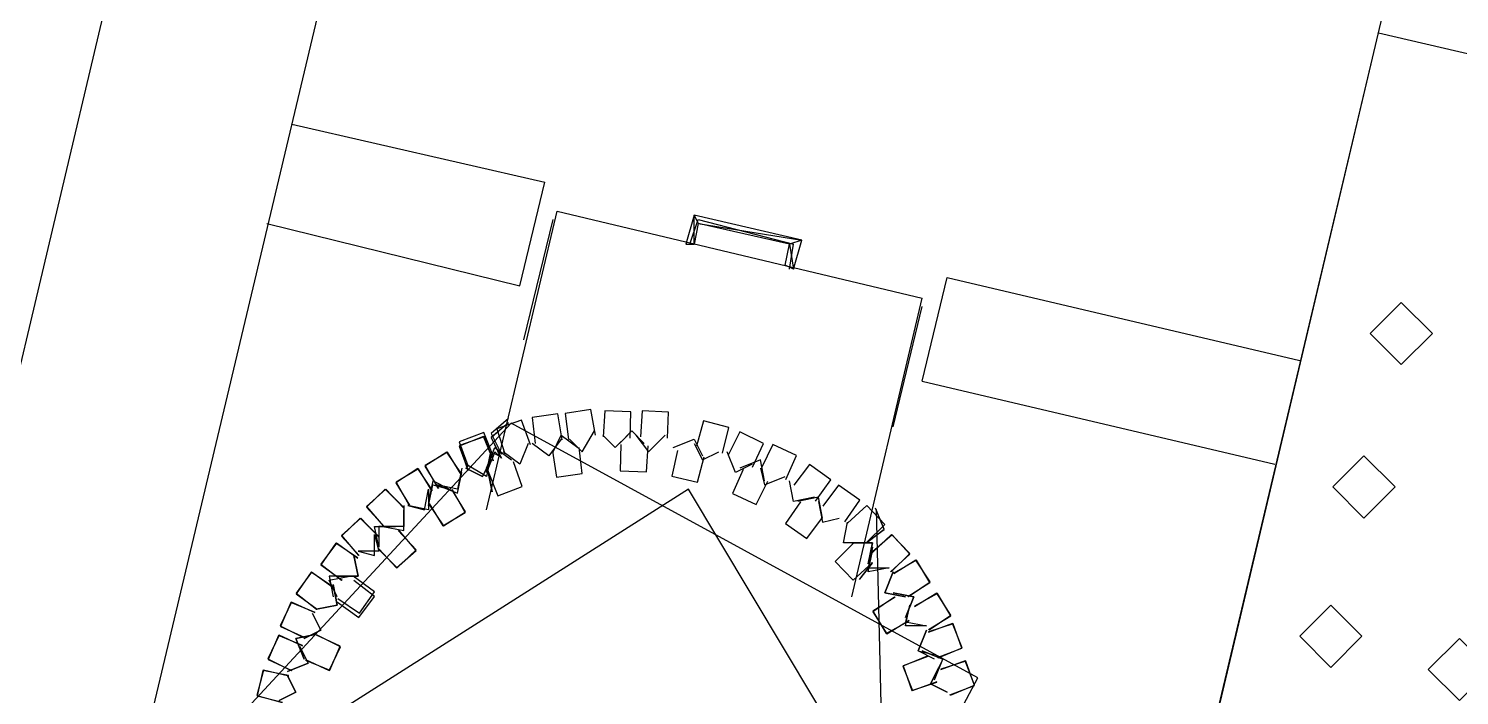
# Model space of a CAD drawing. Header units: feet. Extents: x -84 to 198, y -22 to 181.
# Drawn here: x 49.514 to 54.113, y 121.941 to 124.084 of the extents above; entities that cross this region are included whole.
import ezdxf

# ---------------------------------------------------------------- set-up
doc = ezdxf.new("R2010")
doc.units = ezdxf.units.FT
doc.layers.add('A-LINEA', color=7, linetype='CONTINUOUS')
doc.layers.add('A-LINEA-FINA', color=9, linetype='CONTINUOUS')

msp = doc.modelspace()

# ---------------------------------------------------------------- linework, layer by layer
at = {"layer": 'A-LINEA'}
for p, q in [((48.1733, 117.4444), (50.4, 126.8578)), ((48.1733, 117.4444), (50.4, 126.8578)), ((51.0533, 126.6978), (48.9733, 117.9378)), ((51.0533, 126.6978), (48.9733, 117.9378)), ((52.2267, 117.1778), (54.2933, 125.9378)), ((52.2267, 117.1778), (54.2933, 125.9378)), ((50.36, 123.7778), (51.1733, 123.5911)), ((50.36, 123.7778), (51.1733, 123.5911)), ((51.0933, 123.2578), (51.1733, 123.5911)), ((51.0933, 123.2578), (51.1733, 123.5911)), ((50.9867, 122.5378), (51.2133, 123.4978)), ((50.9867, 122.5378), (51.2133, 123.4978)), ((51.2133, 123.4978), (52.3867, 123.2178)), ((51.2133, 123.4978), (52.3867, 123.2178)), ((50.28, 123.4578), (51.0933, 123.2578)), ((50.28, 123.4578), (51.0933, 123.2578)), ((51.1067, 123.0844), (51.2, 123.4711)), ((51.1067, 123.0844), (51.2, 123.4711)), ((51.64, 123.3911), (51.6667, 123.4711)), ((51.64, 123.3911), (51.6667, 123.4711)), ((51.64, 123.3911), (51.6667, 123.4711)), ((51.64, 123.3911), (51.6667, 123.4711)), ((51.6667, 123.4711), (51.9733, 123.3911)), ((51.6667, 123.4711), (51.9733, 123.3911)), ((51.6667, 123.4711), (51.9733, 123.3911)), ((51.6667, 123.4711), (51.9733, 123.3911)), ((51.96, 123.3111), (51.9733, 123.3911)), ((51.96, 123.3111), (51.9733, 123.3911)), ((51.96, 123.3111), (51.9733, 123.3911)), ((51.96, 123.3111), (51.9733, 123.3911)), ((52.16, 122.2578), (52.3867, 123.2178)), ((52.16, 122.2578), (52.3867, 123.2178)), ((52.2933, 122.8044), (52.3867, 123.1911)), ((52.2933, 122.8044), (52.3867, 123.1911)), ((52.3867, 122.9511), (53.52, 122.6844)), ((52.3867, 122.9511), (53.52, 122.6844)), ((52.3867, 122.9511), (53.52, 122.6844)), ((52.3867, 122.9511), (53.52, 122.6844)), ((51.12, 122.7511), (51.0933, 122.6844)), ((51.12, 122.7511), (51.0933, 122.6844)), ((51.0933, 122.6844), (51.04, 122.7244)), ((51.0933, 122.6844), (51.04, 122.7244)), ((50.9067, 122.6711), (50.8933, 122.6044)), ((50.9067, 122.6711), (50.8933, 122.6044)), ((50.9067, 122.6711), (50.8933, 122.6044)), ((50.9067, 122.6711), (50.8933, 122.6044)), ((50.991, 122.6601), (51.0038, 122.5958)), ((50.991, 122.6601), (51.0038, 122.5958)), ((50.9911, 122.6605), (51.0035, 122.5961)), ((50.9911, 122.6605), (51.0035, 122.5961)), ((50.9918, 122.6621), (51.0046, 122.595)), ((50.9918, 122.6621), (51.0046, 122.595)), ((50.8133, 122.6311), (50.8, 122.5644)), ((50.8133, 122.6311), (50.8, 122.5644)), ((50.8667, 122.6044), (50.8133, 122.6311)), ((50.8667, 122.6044), (50.8133, 122.6311)), ((50.64, 122.4844), (50.64, 122.4178)), ((50.6933, 122.4844), (50.64, 122.4844)), ((50.64, 122.4844), (50.64, 122.4178)), ((50.6933, 122.4844), (50.64, 122.4844)), ((50.6267, 122.3911), (50.6267, 122.4578)), ((50.6267, 122.3911), (50.6267, 122.4578)), ((52.16, 122.4311), (52.2267, 122.4311)), ((52.16, 122.4311), (52.2267, 122.4311)), ((50.5733, 122.4044), (50.6267, 122.3911)), ((50.5733, 122.4044), (50.6267, 122.3911)), ((52.2133, 122.3378), (52.2267, 122.4044)), ((52.2133, 122.3378), (52.2267, 122.4044)), ((52.1846, 122.3139), (52.2266, 122.3678)), ((52.1846, 122.3139), (52.2266, 122.3678)), ((52.185, 122.314), (52.2266, 122.3683)), ((52.185, 122.314), (52.2266, 122.3683)), ((52.1862, 122.3144), (52.2265, 122.3661)), ((52.1862, 122.3144), (52.2265, 122.3661)), ((52.2933, 122.2711), (52.36, 122.2578)), ((52.2933, 122.2711), (52.36, 122.2578)), ((52.36, 122.2578), (52.3333, 122.1911)), ((52.36, 122.2578), (52.3333, 122.1911)), ((50.4533, 122.1511), (50.4267, 122.2044)), ((50.4533, 122.1511), (50.4267, 122.2044)), ((50.4, 122.1244), (50.4533, 122.1511)), ((50.4, 122.1244), (50.4533, 122.1511)), ((50.3733, 121.9511), (50.3467, 122.0044)), ((50.3733, 121.9511), (50.3467, 122.0044)), ((50.32, 121.9244), (50.3733, 121.9511)), ((50.32, 121.9244), (50.3733, 121.9511))]:
    msp.add_line(p, q, dxfattribs=at)
for points in [[(53.8533, 124.0711), (54.8267, 123.8444), (53.48, 118.1511), (52.5067, 118.3911), (53.8533, 124.0711)], [(53.8533, 124.0711), (54.8267, 123.8444), (53.48, 118.1511), (52.5067, 118.3911), (53.8533, 124.0711)], [(52.3867, 122.9511), (52.4667, 123.2844), (53.6, 123.0178)], [(52.3867, 122.9511), (52.4667, 123.2844), (53.6, 123.0178)], [(54.0267, 123.1044), (53.9267, 123.2044), (53.8267, 123.1044), (53.9267, 123.0044), (54.0267, 123.1044)], [(54.0267, 123.1044), (53.9267, 123.2044), (53.8267, 123.1044), (53.9267, 123.0044), (54.0267, 123.1044)], [(51.2289, 122.7629), (51.2158, 122.8459), (51.1325, 122.8345), (51.1424, 122.7511)], [(51.2289, 122.7629), (51.2158, 122.8459), (51.1325, 122.8345), (51.1424, 122.7511)], [(51.3361, 122.7771), (51.3216, 122.8599), (51.2386, 122.847), (51.2498, 122.7637)], [(51.3361, 122.7771), (51.3216, 122.8599), (51.2386, 122.847), (51.2498, 122.7637)], [(51.4485, 122.7681), (51.4505, 122.8521), (51.3665, 122.8557), (51.3613, 122.7719)], [(51.4485, 122.7681), (51.4505, 122.8521), (51.3665, 122.8557), (51.3613, 122.7719)], [(51.5683, 122.7679), (51.5707, 122.8519), (51.4867, 122.8559), (51.4811, 122.7721)], [(51.5683, 122.7679), (51.5707, 122.8519), (51.4867, 122.8559), (51.4811, 122.7721)], [(51.0655, 122.8161), (50.2324, 121.9156), (50.5737, 120.7372)], [(51.0655, 122.8161), (50.2324, 121.9156), (50.5737, 120.7372)], [(51.0655, 122.8161), (50.2324, 121.9156), (50.5737, 120.7372)], [(51.0655, 122.8161), (50.2324, 121.9156), (50.5737, 120.7372)], [(51.0563, 122.8177), (51.0011, 122.769), (51.0345, 122.7035)], [(51.0563, 122.8177), (51.0011, 122.769), (51.0345, 122.7035)], [(51.0568, 122.831), (51.0012, 122.7828), (51.034, 122.717)], [(51.0568, 122.831), (51.0012, 122.7828), (51.034, 122.717)], [(51.0565, 122.8177), (51.0013, 122.7702), (51.0325, 122.7045)], [(51.0565, 122.8177), (51.0013, 122.7702), (51.0325, 122.7045)], [(51.128, 122.7465), (51.099, 122.8253), (51.0196, 122.7979), (51.0455, 122.7179)], [(51.128, 122.7465), (51.099, 122.8253), (51.0196, 122.7979), (51.0455, 122.7179)], [(51.7479, 120.4595), (52.5656, 121.9973), (51.0655, 122.8161)], [(51.7479, 120.4595), (52.5656, 121.9973), (51.0655, 122.8161)], [(51.2533, 122.7644), (51.2933, 122.7244), (51.3333, 122.7911)], [(51.2533, 122.7644), (51.2933, 122.7244), (51.3333, 122.7911)], [(51.4133, 122.7511), (51.4533, 122.7911), (51.4933, 122.7511)], [(51.4133, 122.7511), (51.4533, 122.7911), (51.4933, 122.7511)], [(51.7452, 122.7202), (51.7648, 122.8019), (51.6835, 122.8232), (51.6607, 122.7423)], [(51.7452, 122.7202), (51.7648, 122.8019), (51.6835, 122.8232), (51.6607, 122.7423)], [(51.009, 122.6955), (50.9767, 122.773), (50.8986, 122.7423), (50.9278, 122.6635)], [(51.009, 122.6955), (50.9767, 122.773), (50.8986, 122.7423), (50.9278, 122.6635)], [(51.0089, 122.7084), (50.9772, 122.7862), (50.8987, 122.756), (50.9274, 122.677)], [(51.0089, 122.7084), (50.9772, 122.7862), (50.8987, 122.756), (50.9274, 122.677)], [(51.0089, 122.7084), (50.9772, 122.7862), (50.8987, 122.756), (50.9274, 122.677)], [(51.0089, 122.7084), (50.9772, 122.7862), (50.8987, 122.756), (50.9274, 122.677)], [(51.0082, 122.6935), (50.9787, 122.7721), (50.8995, 122.7442), (50.9258, 122.6645)], [(51.0082, 122.6935), (50.9787, 122.7721), (50.8995, 122.7442), (50.9258, 122.6645)], [(51.2267, 122.7644), (51.1867, 122.7111), (51.1333, 122.7511)], [(51.2267, 122.7644), (51.1867, 122.7111), (51.1333, 122.7511)], [(51.2, 122.7244), (51.2267, 122.7778), (51.28, 122.7378)], [(51.2, 122.7244), (51.2267, 122.7778), (51.28, 122.7378)], [(51.44, 122.7778), (51.4, 122.7378), (51.36, 122.7778)], [(51.44, 122.7778), (51.4, 122.7378), (51.36, 122.7778)], [(51.4181, 122.7474), (51.4163, 122.6634), (51.5002, 122.6599), (51.5053, 122.7438)], [(51.4181, 122.7474), (51.4163, 122.6634), (51.5002, 122.6599), (51.5053, 122.7438)], [(51.4667, 122.7778), (51.5067, 122.7244), (51.56, 122.7778)], [(51.4667, 122.7778), (51.5067, 122.7244), (51.56, 122.7778)], [(51.5867, 122.7378), (51.6533, 122.7644), (51.68, 122.7111)], [(51.5867, 122.7378), (51.6533, 122.7644), (51.68, 122.7111)], [(51.6533, 122.7511), (51.68, 122.6978), (51.7333, 122.7244)], [(51.6533, 122.7511), (51.68, 122.6978), (51.7333, 122.7244)], [(51.8412, 122.675), (51.8765, 122.7512), (51.801, 122.788), (51.7627, 122.7133)], [(51.8412, 122.675), (51.8765, 122.7512), (51.801, 122.788), (51.7627, 122.7133)], [(51.9488, 122.6353), (51.9829, 122.7121), (51.9068, 122.7477), (51.8697, 122.6723)], [(51.9488, 122.6353), (51.9829, 122.7121), (51.9068, 122.7477), (51.8697, 122.6723)], [(50.9056, 122.6534), (50.8588, 122.7232), (50.7882, 122.6778), (50.8322, 122.6062)], [(50.9056, 122.6534), (50.8588, 122.7232), (50.7882, 122.6778), (50.8322, 122.6062)], [(50.9052, 122.6513), (50.861, 122.7227), (50.7887, 122.6799), (50.8301, 122.6068)], [(50.9052, 122.6513), (50.861, 122.7227), (50.7887, 122.6799), (50.8301, 122.6068)], [(51, 122.7111), (50.9867, 122.6444), (50.92, 122.6844)], [(51, 122.7111), (50.9867, 122.6444), (50.92, 122.6844)], [(51, 122.7111), (50.9867, 122.6444), (50.92, 122.6844)], [(51, 122.7111), (50.9867, 122.6444), (50.92, 122.6844)], [(51, 122.6978), (50.9733, 122.6444), (50.92, 122.6711)], [(50.92, 122.6711), (50.9733, 122.6444), (51, 122.6978)], [(51, 122.6978), (50.9733, 122.6444), (50.92, 122.6711)], [(50.92, 122.6711), (50.9733, 122.6444), (51, 122.6978)], [(50.9867, 122.6711), (51.0133, 122.7378), (51.0267, 122.7244)], [(50.9867, 122.6711), (51.0133, 122.7378), (51.0667, 122.6978)], [(50.9867, 122.6711), (51.0133, 122.7378), (51.0267, 122.7244)], [(50.9867, 122.6711), (51.0133, 122.7378), (51.0667, 122.6978)], [(50.9867, 122.6578), (51, 122.7244), (51.0267, 122.7111)], [(51.0267, 122.7111), (51.0133, 122.7244), (50.9867, 122.6578)], [(50.9867, 122.6578), (51, 122.7244), (51.0267, 122.7111)], [(51.0267, 122.7111), (51.0133, 122.7244), (50.9867, 122.6578)], [(51.1978, 122.7259), (51.211, 122.6429), (51.2942, 122.6545), (51.2842, 122.7379)], [(51.1978, 122.7259), (51.211, 122.6429), (51.2942, 122.6545), (51.2842, 122.7379)], [(51.6006, 122.7281), (51.5824, 122.646), (51.6641, 122.6263), (51.6854, 122.7075)], [(51.6006, 122.7281), (51.5824, 122.646), (51.6641, 122.6263), (51.6854, 122.7075)], [(51.84, 122.6844), (51.7867, 122.6578), (51.76, 122.7244)], [(51.84, 122.6844), (51.7867, 122.6578), (51.76, 122.7244)], [(51.88, 122.6311), (51.8667, 122.6978), (51.8, 122.6711)], [(51.88, 122.6311), (51.8667, 122.6978), (51.8, 122.6711)], [(53.9067, 122.6111), (53.8067, 122.7111), (53.7067, 122.6111), (53.8067, 122.5111), (53.9067, 122.6111)], [(53.9067, 122.6111), (53.8067, 122.7111), (53.7067, 122.6111), (53.8067, 122.5111), (53.9067, 122.6111)], [(50.8123, 122.6001), (50.7655, 122.6699), (50.6948, 122.6244), (50.7389, 122.5529)], [(50.8123, 122.6001), (50.7655, 122.6699), (50.6948, 122.6244), (50.7389, 122.5529)], [(50.8119, 122.598), (50.7676, 122.6694), (50.6954, 122.6266), (50.7368, 122.5534)], [(50.8119, 122.598), (50.7676, 122.6694), (50.6954, 122.6266), (50.7368, 122.5534)], [(50.9067, 122.6711), (50.8933, 122.6044), (50.8267, 122.6178)], [(50.9067, 122.6711), (50.8933, 122.6044), (50.8267, 122.6178)], [(50.8267, 122.6178), (50.8933, 122.5911), (50.9067, 122.6578)], [(50.8267, 122.6178), (50.8933, 122.5911), (50.9067, 122.6578)], [(50.9911, 122.6605), (51.0229, 122.5827), (51.1013, 122.6129), (51.0726, 122.6919)], [(50.9911, 122.6605), (51.0229, 122.5827), (51.1013, 122.6129), (51.0726, 122.6919)], [(51.8113, 122.6669), (51.7771, 122.5902), (51.8532, 122.5545), (51.8903, 122.6298)], [(51.8113, 122.6669), (51.7771, 122.5902), (51.8532, 122.5545), (51.8903, 122.6298)], [(51.8667, 122.6711), (51.88, 122.6178), (51.9467, 122.6444)], [(51.8667, 122.6711), (51.88, 122.6178), (51.9467, 122.6444)], [(52.0441, 122.5654), (52.0926, 122.6341), (52.0249, 122.6838), (51.9738, 122.6172)], [(52.0441, 122.5654), (52.0926, 122.6341), (52.0249, 122.6838), (51.9738, 122.6172)], [(50.8, 122.5511), (50.8133, 122.6178), (50.8667, 122.6044)], [(50.8, 122.5511), (50.8133, 122.6178), (50.8667, 122.6044)], [(52.04, 122.5778), (51.9733, 122.5644), (51.96, 122.6311)], [(52.04, 122.5778), (51.9733, 122.5644), (51.96, 122.6311)], [(52.1385, 122.4989), (52.1857, 122.5684), (52.1172, 122.617), (52.0672, 122.5495)], [(52.1385, 122.4989), (52.1857, 122.5684), (52.1172, 122.617), (52.0672, 122.5495)], [(51.178, 120.6711), (52.3474, 121.4152), (51.6354, 122.6044), (50.466, 121.8603), (51.178, 120.6711)], [(51.6354, 122.6044), (50.466, 121.8603), (51.178, 120.6711), (52.3474, 121.4152), (51.6354, 122.6044)], [(51.178, 120.6711), (52.3474, 121.4152), (51.6354, 122.6044), (50.466, 121.8603), (51.178, 120.6711)], [(51.6354, 122.6044), (50.466, 121.8603), (51.178, 120.6711), (52.3474, 121.4152), (51.6354, 122.6044)], [(50.72, 122.5451), (50.6605, 122.6044), (50.6, 122.5461), (50.6572, 122.4845)], [(50.72, 122.5451), (50.6605, 122.6044), (50.6, 122.5461), (50.6572, 122.4845)], [(50.72, 122.543), (50.6627, 122.6044), (50.6001, 122.5483), (50.655, 122.4847)], [(50.72, 122.543), (50.6627, 122.6044), (50.6001, 122.5483), (50.655, 122.4847)], [(50.8, 122.6044), (50.8, 122.5378), (50.7333, 122.5511)], [(50.7333, 122.5511), (50.7867, 122.5378), (50.8, 122.6044)], [(50.8, 122.6044), (50.8, 122.5378), (50.7333, 122.5511)], [(50.7333, 122.5511), (50.7867, 122.5378), (50.8, 122.6044)], [(50.801, 122.5555), (50.8478, 122.4857), (50.9185, 122.5311), (50.8745, 122.6027)], [(50.801, 122.5555), (50.8478, 122.4857), (50.9185, 122.5311), (50.8745, 122.6027)], [(50.8015, 122.5576), (50.8457, 122.4862), (50.918, 122.529), (50.8766, 122.6021)], [(50.8015, 122.5576), (50.8457, 122.4862), (50.918, 122.529), (50.8766, 122.6021)], [(51.995, 122.5633), (51.9476, 122.4939), (52.0161, 122.4452), (52.0661, 122.5127)], [(51.995, 122.5633), (51.9476, 122.4939), (52.0161, 122.4452), (52.0661, 122.5127)], [(52.0667, 122.5111), (52.0533, 122.5778), (51.9867, 122.5644)], [(52.0667, 122.5111), (52.0533, 122.5778), (51.9867, 122.5644)], [(52.0533, 122.5644), (52.0667, 122.4978), (52.12, 122.5111)], [(52.0533, 122.5644), (52.0667, 122.4978), (52.12, 122.5111)], [(50.5737, 120.7372), (52.2817, 120.7971), (52.2397, 122.5383)], [(50.5737, 120.7372), (52.2817, 120.7971), (52.2397, 122.5383)], [(50.72, 122.5511), (50.72, 122.4844), (50.6533, 122.4844)], [(50.72, 122.5511), (50.72, 122.4844), (50.6533, 122.4844)], [(50.6533, 122.4844), (50.72, 122.4711), (50.72, 122.5378)], [(50.6533, 122.4844), (50.72, 122.4711), (50.72, 122.5378)], [(52.2067, 122.4311), (52.2667, 122.49), (52.2089, 122.5511), (52.1468, 122.4946)], [(52.2067, 122.4311), (52.2667, 122.49), (52.2089, 122.5511), (52.1468, 122.4946)], [(52.2052, 122.4311), (52.2644, 122.4748), (52.2368, 122.543)], [(52.2052, 122.4311), (52.2644, 122.4748), (52.2368, 122.543)], [(52.2069, 122.4311), (52.2646, 122.4755), (52.237, 122.5429)], [(52.2069, 122.4311), (52.2646, 122.4755), (52.237, 122.5429)], [(52.2074, 122.4311), (52.2647, 122.4759), (52.2366, 122.5431)], [(52.2074, 122.4311), (52.2647, 122.4759), (52.2366, 122.5431)], [(50.64, 122.4518), (50.5805, 122.5111), (50.52, 122.4528), (50.5772, 122.3912)], [(50.64, 122.4518), (50.5805, 122.5111), (50.52, 122.4528), (50.5772, 122.3912)], [(50.64, 122.4496), (50.5827, 122.5111), (50.5201, 122.4549), (50.575, 122.3913)], [(50.64, 122.4496), (50.5827, 122.5111), (50.5201, 122.4549), (50.575, 122.3913)], [(50.64, 122.4178), (50.6267, 122.4844), (50.6933, 122.4844)], [(50.64, 122.4178), (50.6267, 122.4844), (50.6933, 122.4844)], [(50.64, 122.4104), (50.6995, 122.3511), (50.76, 122.4095), (50.7028, 122.471)], [(50.64, 122.4104), (50.6995, 122.3511), (50.76, 122.4095), (50.7028, 122.471)], [(50.64, 122.4126), (50.6973, 122.3512), (50.7599, 122.4073), (50.705, 122.4709)], [(50.64, 122.4126), (50.6973, 122.3512), (50.7599, 122.4073), (50.705, 122.4709)], [(52.2, 122.4311), (52.1333, 122.4311), (52.1467, 122.4978)], [(52.2, 122.4311), (52.1333, 122.4311), (52.1467, 122.4978)], [(50.5725, 122.3814), (50.5042, 122.4304), (50.4539, 122.3632), (50.5201, 122.3115)], [(50.5725, 122.3814), (50.5042, 122.4304), (50.4539, 122.3632), (50.5201, 122.3115)], [(50.572, 122.3835), (50.5021, 122.43), (50.4542, 122.361), (50.5223, 122.3118)], [(50.572, 122.3835), (50.5021, 122.43), (50.4542, 122.361), (50.5223, 122.3118)], [(50.6267, 122.4578), (50.64, 122.4044), (50.5733, 122.4044)], [(50.6267, 122.4578), (50.64, 122.4044), (50.5733, 122.4044)], [(52.1664, 122.4311), (52.1067, 122.372), (52.1646, 122.3111), (52.2266, 122.3679)], [(52.1664, 122.4311), (52.1067, 122.372), (52.1646, 122.3111), (52.2266, 122.3679)], [(52.16, 122.4311), (52.2267, 122.4311), (52.2133, 122.3644)], [(52.16, 122.4311), (52.2267, 122.4311), (52.2133, 122.3644)], [(52.2, 122.4311), (52.2267, 122.4311), (52.2133, 122.3644)], [(52.2133, 122.3644), (52.2267, 122.4311), (52.2, 122.4311)], [(52.2, 122.4311), (52.2267, 122.4311), (52.2133, 122.3644)], [(52.2133, 122.3644), (52.2267, 122.4311), (52.2, 122.4311)], [(52.2133, 122.4311), (52.2267, 122.4311), (52.2133, 122.3644)], [(52.2133, 122.4311), (52.2267, 122.4311), (52.2133, 122.3644)], [(52.2874, 122.3378), (52.3467, 122.3973), (52.2883, 122.4578), (52.2267, 122.4006)], [(52.2874, 122.3378), (52.3467, 122.3973), (52.2883, 122.4578), (52.2267, 122.4006)], [(52.2869, 122.3378), (52.3467, 122.3968), (52.2888, 122.4577), (52.2268, 122.4011)], [(52.2869, 122.3378), (52.3467, 122.3968), (52.2888, 122.4577), (52.2268, 122.4011)], [(52.2852, 122.3378), (52.3466, 122.3951), (52.2905, 122.4577), (52.2269, 122.4028)], [(52.2852, 122.3378), (52.3466, 122.3951), (52.2905, 122.4577), (52.2269, 122.4028)], [(50.56, 122.3911), (50.5733, 122.3244), (50.5067, 122.3244)], [(50.5067, 122.3244), (50.5733, 122.3244), (50.56, 122.3911)], [(50.56, 122.3911), (50.5733, 122.3244), (50.5067, 122.3244)], [(50.5067, 122.3244), (50.5733, 122.3244), (50.56, 122.3911)], [(52.2267, 122.4178), (52.2133, 122.3511), (52.28, 122.3511)], [(52.2267, 122.4178), (52.2133, 122.3511), (52.28, 122.3511)], [(52.28, 122.3511), (52.2133, 122.3378), (52.2267, 122.4044)], [(52.28, 122.3511), (52.2133, 122.3378), (52.2267, 122.4044)], [(52.28, 122.3511), (52.2133, 122.3378), (52.2267, 122.4044)], [(52.28, 122.3511), (52.2133, 122.3378), (52.2267, 122.4044)], [(52.3423, 122.2588), (52.4121, 122.3056), (52.3667, 122.3763), (52.2951, 122.3322)], [(52.3423, 122.2588), (52.4121, 122.3056), (52.3667, 122.3763), (52.2951, 122.3322)], [(50.4925, 122.288), (50.4242, 122.3371), (50.3739, 122.2699), (50.4401, 122.2182)], [(50.4925, 122.288), (50.4242, 122.3371), (50.3739, 122.2699), (50.4401, 122.2182)], [(50.492, 122.2902), (50.4221, 122.3367), (50.3742, 122.2677), (50.4423, 122.2184)], [(50.492, 122.2902), (50.4221, 122.3367), (50.3742, 122.2677), (50.4423, 122.2184)], [(52.3333, 122.2578), (52.2667, 122.2711), (52.2933, 122.3378)], [(52.2933, 122.3378), (52.2667, 122.2711), (52.3333, 122.2578)], [(52.3333, 122.2578), (52.2667, 122.2711), (52.2933, 122.3378)], [(52.2933, 122.3378), (52.2667, 122.2711), (52.3333, 122.2578)], [(52.3402, 122.2592), (52.4116, 122.3035), (52.3688, 122.3758), (52.2957, 122.3344)], [(52.3402, 122.2592), (52.4116, 122.3035), (52.3688, 122.3758), (52.2957, 122.3344)], [(50.4933, 122.2978), (50.5067, 122.2311), (50.44, 122.2178)], [(50.44, 122.2178), (50.5067, 122.2311), (50.4933, 122.2978)], [(50.4933, 122.2978), (50.5067, 122.2311), (50.44, 122.2178)], [(50.44, 122.2178), (50.5067, 122.2311), (50.4933, 122.2978)], [(50.5067, 122.2578), (50.48, 122.3111), (50.5467, 122.3244)], [(50.5467, 122.3244), (50.48, 122.3244), (50.4933, 122.2578)], [(50.5067, 122.2578), (50.48, 122.3111), (50.5467, 122.3244)], [(50.5467, 122.3244), (50.48, 122.3244), (50.4933, 122.2578)], [(50.5075, 122.2409), (50.5758, 122.1918), (50.6261, 122.259), (50.5599, 122.3107)], [(50.5075, 122.2409), (50.5758, 122.1918), (50.6261, 122.259), (50.5599, 122.3107)], [(50.508, 122.2521), (50.5779, 122.2055), (50.6258, 122.2745), (50.5577, 122.3238)], [(50.508, 122.2521), (50.5779, 122.2055), (50.6258, 122.2745), (50.5577, 122.3238)], [(50.436, 122.206), (50.3595, 122.2408), (50.3232, 122.1651), (50.3983, 122.1273)], [(50.436, 122.206), (50.3595, 122.2408), (50.3232, 122.1651), (50.3983, 122.1273)], [(50.4352, 122.208), (50.3575, 122.2401), (50.324, 122.163), (50.4003, 122.128)], [(50.4352, 122.208), (50.3575, 122.2401), (50.324, 122.163), (50.4003, 122.128)], [(52.2977, 122.2568), (52.2279, 122.21), (52.2733, 122.1393), (52.3449, 122.1833)], [(52.2977, 122.2568), (52.2279, 122.21), (52.2733, 122.1393), (52.3449, 122.1833)], [(52.2998, 122.2563), (52.2284, 122.2121), (52.2712, 122.1398), (52.3443, 122.1812)], [(52.2998, 122.2563), (52.2284, 122.2121), (52.2712, 122.1398), (52.3443, 122.1812)], [(52.3333, 122.1911), (52.36, 122.2578), (52.2933, 122.2711)], [(52.3333, 122.1911), (52.36, 122.2578), (52.2933, 122.2711)], [(52.409, 122.1521), (52.4788, 122.1989), (52.4333, 122.2696), (52.3618, 122.2256)], [(52.409, 122.1521), (52.4788, 122.1989), (52.4333, 122.2696), (52.3618, 122.2256)], [(52.4068, 122.1526), (52.4783, 122.1968), (52.4354, 122.2691), (52.3623, 122.2277)], [(52.4068, 122.1526), (52.4783, 122.1968), (52.4354, 122.2691), (52.3623, 122.2277)], [(50.4267, 122.2044), (50.4533, 122.1511), (50.4, 122.1244)], [(50.4267, 122.2044), (50.4533, 122.1511), (50.4, 122.1244)], [(52.4, 122.1644), (52.3333, 122.1644), (52.3467, 122.2311)], [(52.3467, 122.2311), (52.3333, 122.1778), (52.4, 122.1644)], [(52.4, 122.1644), (52.3333, 122.1644), (52.3467, 122.2311)], [(52.3467, 122.2311), (52.3333, 122.1778), (52.4, 122.1644)], [(53.8, 122.1311), (53.7, 122.2311), (53.6, 122.1311), (53.7, 122.0311), (53.8, 122.1311)], [(53.8, 122.1311), (53.7, 122.2311), (53.6, 122.1311), (53.7, 122.0311), (53.8, 122.1311)], [(52.4267, 122.0578), (52.3733, 122.0844), (52.4, 122.1511)], [(52.4, 122.1511), (52.3733, 122.0844), (52.4267, 122.0711)], [(52.4267, 122.0578), (52.3733, 122.0844), (52.4, 122.1511)], [(52.4, 122.1511), (52.3733, 122.0844), (52.4267, 122.0711)], [(52.4377, 122.0621), (52.5152, 122.0944), (52.4845, 122.1726), (52.4057, 122.1433)], [(52.4377, 122.0621), (52.5152, 122.0944), (52.4845, 122.1726), (52.4057, 122.1433)], [(52.4357, 122.0629), (52.5144, 122.0924), (52.4865, 122.1716), (52.4067, 122.1453)], [(52.4357, 122.0629), (52.5144, 122.0924), (52.4865, 122.1716), (52.4067, 122.1453)], [(50.396, 122.0994), (50.3195, 122.1342), (50.2832, 122.0584), (50.3583, 122.0206)], [(50.396, 122.0994), (50.3195, 122.1342), (50.2832, 122.0584), (50.3583, 122.0206)], [(50.3952, 122.1014), (50.3175, 122.1334), (50.284, 122.0564), (50.3603, 122.0213)], [(50.3952, 122.1014), (50.3175, 122.1334), (50.284, 122.0564), (50.3603, 122.0213)], [(50.4, 122.0578), (50.3733, 122.1244), (50.44, 122.1378)], [(50.44, 122.1378), (50.3733, 122.1244), (50.4, 122.0578)], [(50.4, 122.0578), (50.3733, 122.1244), (50.44, 122.1378)], [(50.44, 122.1378), (50.3733, 122.1244), (50.4, 122.0578)], [(50.404, 122.0562), (50.4805, 122.0214), (50.5168, 122.0972), (50.4417, 122.1349)], [(50.404, 122.0562), (50.4805, 122.0214), (50.5168, 122.0972), (50.4417, 122.1349)], [(50.4048, 122.0542), (50.4825, 122.0222), (50.516, 122.0992), (50.4397, 122.1342)], [(50.4048, 122.0542), (50.4825, 122.0222), (50.516, 122.0992), (50.4397, 122.1342)], [(54.2133, 122.0244), (54.1133, 122.1244), (54.0133, 122.0244), (54.1133, 121.9244), (54.2133, 122.0244)], [(54.2133, 122.0244), (54.1133, 122.1244), (54.0133, 122.0244), (54.1133, 121.9244), (54.2133, 122.0244)], [(50.3867, 122.0978), (50.4133, 122.0444), (50.3467, 122.0178)], [(50.3467, 122.0178), (50.4133, 122.0444), (50.3867, 122.0978)], [(50.3867, 122.0978), (50.4133, 122.0444), (50.3467, 122.0178)], [(50.3467, 122.0178), (50.4133, 122.0444), (50.3867, 122.0978)], [(52.4023, 122.0668), (52.3248, 122.0345), (52.3555, 121.9563), (52.4343, 121.9856)], [(52.4023, 122.0668), (52.3248, 122.0345), (52.3555, 121.9563), (52.4343, 121.9856)], [(52.4043, 122.066), (52.3256, 122.0365), (52.3535, 121.9573), (52.4333, 121.9836)], [(52.4043, 122.066), (52.3256, 122.0365), (52.3535, 121.9573), (52.4333, 121.9836)], [(52.3867, 122.0844), (52.4533, 122.0578), (52.4267, 122.0044)], [(52.4267, 121.9911), (52.4533, 122.0578), (52.3867, 122.0844)], [(52.3867, 122.0844), (52.4533, 122.0578), (52.4267, 122.0044)], [(52.4267, 121.9911), (52.4533, 122.0578), (52.3867, 122.0844)], [(50.3507, 122.0032), (50.2689, 122.0224), (50.2481, 121.941), (50.3291, 121.9186)], [(50.3507, 122.0032), (50.2689, 122.0224), (50.2481, 121.941), (50.3291, 121.9186)], [(50.3495, 122.005), (50.2671, 122.0213), (50.2492, 121.9392), (50.3309, 121.9197)], [(50.3495, 122.005), (50.2671, 122.0213), (50.2492, 121.9392), (50.3309, 121.9197)], [(52.4667, 121.9511), (52.4133, 121.9778), (52.44, 122.0311)], [(52.44, 122.0311), (52.4133, 121.9778), (52.4667, 121.9511)], [(52.4667, 121.9511), (52.4133, 121.9778), (52.44, 122.0311)], [(52.44, 122.0311), (52.4133, 121.9778), (52.4667, 121.9511)], [(52.4777, 121.9421), (52.5552, 121.9744), (52.5245, 122.0526), (52.4457, 122.0233)], [(52.4777, 121.9421), (52.5552, 121.9744), (52.5245, 122.0526), (52.4457, 122.0233)], [(52.4757, 121.9429), (52.5544, 121.9724), (52.5265, 122.0516), (52.4467, 122.0253)], [(52.4757, 121.9429), (52.5544, 121.9724), (52.5265, 122.0516), (52.4467, 122.0253)], [(50.3467, 122.0044), (50.3733, 121.9511), (50.32, 121.9244)], [(50.3467, 122.0044), (50.3733, 121.9511), (50.32, 121.9244)]]:
    msp.add_lwpolyline(points, dxfattribs=at)
at = {"layer": 'A-LINEA-FINA'}
for points in [[(51.6533, 123.3911), (51.6533, 123.4844), (51.6267, 123.3911), (51.6533, 123.3911), (51.6533, 123.3911)], [(51.6533, 123.3911), (51.6533, 123.4844), (51.6267, 123.3911), (51.6533, 123.3911), (51.6533, 123.3911)], [(51.6667, 123.4578), (51.6533, 123.3911), (51.6533, 123.4844), (51.6667, 123.4578)], [(51.6667, 123.4578), (52, 123.4044), (51.6533, 123.4844), (51.6667, 123.4578), (51.6667, 123.4578)], [(51.6667, 123.4578), (51.6533, 123.3911), (51.6533, 123.4844), (51.6667, 123.4578)], [(51.6667, 123.4578), (52, 123.4044), (51.6533, 123.4844), (51.6667, 123.4578), (51.6667, 123.4578)], [(51.96, 123.3911), (51.6667, 123.4578), (52, 123.4044), (51.96, 123.3911)], [(51.96, 123.3911), (51.6667, 123.4578), (52, 123.4044), (51.96, 123.3911)], [(51.9467, 123.3244), (51.96, 123.3911), (51.9733, 123.3111), (51.9467, 123.3244)], [(51.9467, 123.3244), (51.96, 123.3911), (51.9733, 123.3111), (51.9467, 123.3244)], [(51.96, 123.3911), (51.9733, 123.3111), (52, 123.4044), (51.96, 123.3911), (51.96, 123.3911)], [(51.96, 123.3911), (51.9733, 123.3111), (52, 123.4044), (51.96, 123.3911), (51.96, 123.3911)]]:
    msp.add_lwpolyline(points, dxfattribs=at)

doc.saveas('drawing.dxf')
